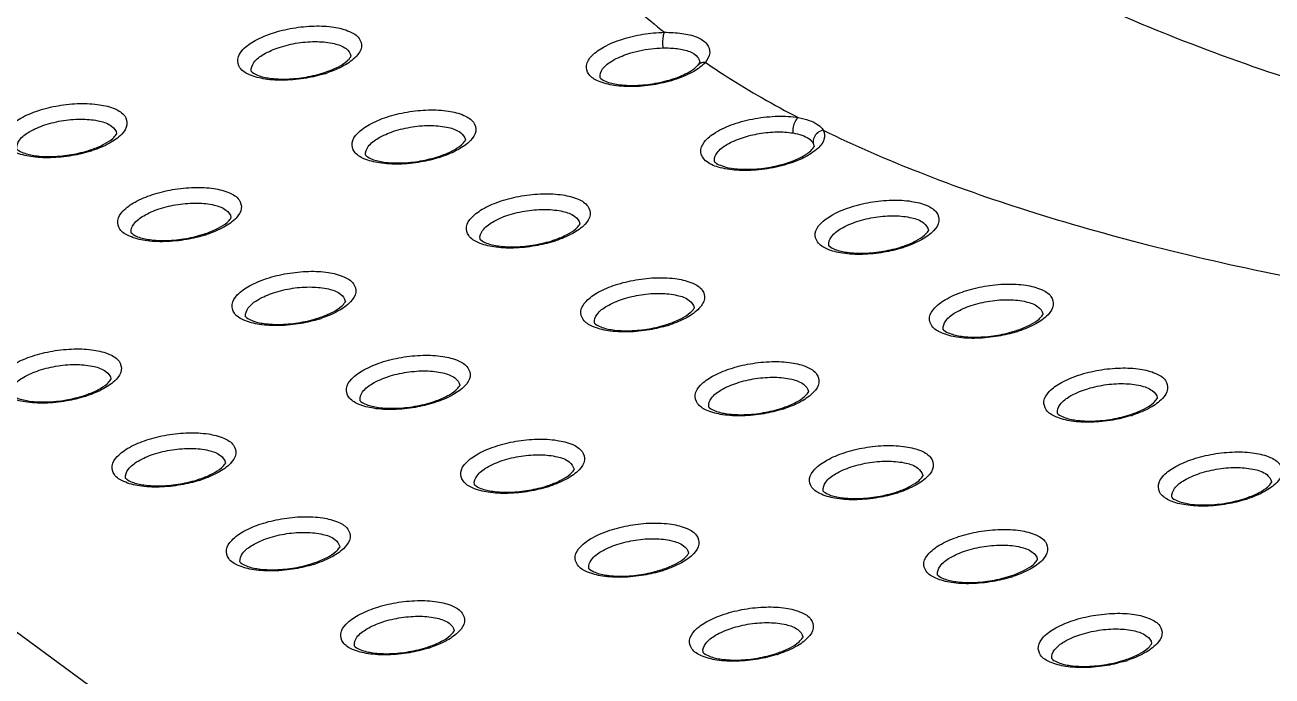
# Model space of a CAD drawing. Header units: millimetres. Extents: x 4086 to 4666, y 411 to 814.
# Drawn here: x 4243.57 to 4265.12, y 511.63 to 522.88 of the extents above; entities that cross this region are included whole.
import ezdxf

# ---------------------------------------------------------------- set-up
doc = ezdxf.new("R2010")
doc.units = ezdxf.units.MM

# ---------------------------------------------------------------- blocks, each defined once
blk = doc.blocks.new('u113')
at = {"color": 7, "linetype": 'Continuous'}
for p, q in [((4.932, 102.369), (-70.219, 157.481)), ((-7.341, 137.792), (-7.382, 137.731)), ((-7.382, 137.731), (-7.382, 137.731)), ((-7.338, 137.801), (-7.341, 137.792)), ((-7.338, 137.802), (-7.338, 137.801)), ((-4.541, 135.809), (-4.514, 135.723))]:
    blk.add_line(p, q, dxfattribs=at)
for centre, radius, start, end in [((-16.313, 138.179), 0.431, 326.0335, 328.0501), ((-17.423, 140.041), 2.62, 288.2972, 289.2432), ((-17.553, 140.581), 3.204, 287.4424, 288.2986), ((-9.564, 137.672), 0.345, 227.3991, 231.3836), ((-22.1, 136.265), 0.431, 326.0335, 328.0501), ((-13.49, 136.108), 0.431, 326.0335, 328.0501), ((-23.209, 138.128), 2.62, 288.2972, 289.2432), ((-23.34, 138.667), 3.204, 287.4424, 288.2986), ((-14.599, 137.971), 2.62, 288.2972, 289.2432), ((-14.73, 138.51), 3.204, 287.4424, 288.2986), ((-19.276, 134.194), 0.431, 326.0335, 328.0501), ((-10.666, 134.037), 0.431, 326.0335, 328.0501), ((-2.056, 133.88), 0.431, 326.0335, 328.0501), ((-20.386, 136.057), 2.62, 288.2972, 289.2432), ((-20.516, 136.596), 3.204, 287.4424, 288.2986), ((-11.776, 135.9), 2.62, 288.2972, 289.2432), ((-11.906, 136.439), 3.204, 287.4424, 288.2986), ((-3.166, 135.743), 2.62, 288.2972, 289.2432), ((-3.296, 136.282), 3.204, 287.4424, 288.2986), ((-16.452, 132.124), 0.431, 326.0335, 328.0501), ((-17.562, 133.986), 2.62, 288.2972, 289.2432), ((-17.692, 134.526), 3.204, 287.4424, 288.2986), ((-7.843, 131.967), 0.431, 326.0335, 328.0501), ((0.767, 131.81), 0.431, 326.0335, 328.0501), ((-8.952, 133.829), 2.62, 288.2972, 289.2432), ((-9.082, 134.369), 3.204, 287.4424, 288.2986), ((-0.342, 133.672), 2.62, 288.2972, 289.2432), ((-0.473, 134.212), 3.204, 287.4424, 288.2986), ((-22.239, 130.21), 0.431, 326.0335, 328.0501), ((-13.629, 130.053), 0.431, 326.0335, 328.0501), ((-5.019, 129.896), 0.431, 326.0335, 328.0501), ((-23.348, 132.073), 2.62, 288.2972, 289.2432), ((-23.479, 132.612), 3.204, 287.4424, 288.2986), ((-14.739, 131.916), 2.62, 288.2972, 289.2432), ((-14.869, 132.455), 3.204, 287.4424, 288.2986), ((3.591, 129.739), 0.431, 326.0335, 328.0501), ((-6.129, 131.759), 2.62, 288.2972, 289.2432), ((-6.259, 132.298), 3.204, 287.4424, 288.2986), ((2.481, 131.602), 2.62, 288.2972, 289.2432), ((2.351, 132.141), 3.204, 287.4424, 288.2986), ((-19.415, 128.139), 0.431, 326.0335, 328.0501), ((-20.525, 130.002), 2.62, 288.2972, 289.2432), ((-20.655, 130.541), 3.204, 287.4424, 288.2986), ((-10.805, 127.982), 0.431, 326.0335, 328.0501), ((-2.195, 127.825), 0.431, 326.0335, 328.0501), ((-11.915, 129.845), 2.62, 288.2972, 289.2432), ((-12.045, 130.384), 3.204, 287.4424, 288.2986), ((-3.305, 129.688), 2.62, 288.2972, 289.2432), ((-3.435, 130.227), 3.204, 287.4424, 288.2986), ((6.415, 127.668), 0.431, 326.0335, 328.0501), ((5.305, 129.531), 2.62, 288.2972, 289.2432), ((5.175, 130.07), 3.204, 287.4424, 288.2986), ((-16.592, 126.069), 0.431, 326.0335, 328.0501), ((-7.982, 125.912), 0.431, 326.0335, 328.0501), ((-17.701, 127.931), 2.62, 288.2972, 289.2432), ((-17.831, 128.471), 3.204, 287.4424, 288.2986), ((0.628, 125.754), 0.431, 326.0335, 328.0501), ((-9.091, 127.774), 2.62, 288.2972, 289.2432), ((-9.222, 128.314), 3.204, 287.4424, 288.2986), ((-0.481, 127.617), 2.62, 288.2972, 289.2432), ((-0.612, 128.157), 3.204, 287.4424, 288.2986), ((-13.768, 123.998), 0.431, 326.0335, 328.0501), ((-5.158, 123.841), 0.431, 326.0335, 328.0501), ((-14.878, 125.861), 2.62, 288.2972, 289.2432), ((-15.008, 126.4), 3.204, 287.4424, 288.2986), ((-6.268, 125.704), 2.62, 288.2972, 289.2432), ((-6.398, 126.243), 3.204, 287.4424, 288.2986), ((3.452, 123.684), 0.431, 326.0335, 328.0501), ((2.342, 125.546), 2.62, 288.2972, 289.2432), ((2.212, 126.086), 3.204, 287.4424, 288.2986)]:
    blk.add_arc(centre, radius, start, end, dxfattribs=at)
for points, start_tangent, end_tangent in [([(-8.118, 154.118), (-8.316, 152.138), (-8.19, 150.259), (-7.741, 148.468), (-6.97, 146.766), (-5.876, 145.151), (-4.459, 143.625), (-2.72, 142.187), (-0.658, 140.838), (1.726, 139.576), (4.433, 138.403), (7.463, 137.318), (10.815, 136.321), (14.49, 135.413), (18.487, 134.592), (22.807, 133.86), (32.415, 132.66), (42.699, 131.849)], (-0.176005, -0.984389), (0.998201, -0.059949)), ([(-9.904, 140.104), (-9.518, 139.702), (-8.211, 138.544)], (0.67657, -0.736378), (0.784634, -0.619959)), ([(-17.889, 138.523), (-17.388, 138.647), (-16.855, 138.7), (-16.368, 138.672), (-15.983, 138.565), (-15.748, 138.394), (-15.692, 138.178), (-15.822, 137.946), (-16.122, 137.722)], (0.949426, 0.31399), (-0.875157, -0.48384)), ([(-10.003, 137.962), (-9.7, 138.186), (-9.263, 138.371), (-8.744, 138.496), (-8.211, 138.544)], (0.690209, 0.72361), (0.999911, 0.013309)), ([(-8.211, 138.544), (-8.243, 138.447), (-8.257, 138.306), (-8.249, 138.158)], (-0.51015, -0.860086), (0.132824, -0.99114)), ([(-8.211, 138.544), (-7.778, 138.518), (-7.404, 138.422), (-7.164, 138.254), (-7.092, 138.035), (-7.2, 137.802)], (0.999982, 0.005978), (-0.651402, -0.758733)), ([(-18.069, 137.391), (-18.454, 137.497), (-18.688, 137.668), (-18.744, 137.884), (-18.615, 138.117), (-18.315, 138.34), (-17.889, 138.523)], (-0.988138, 0.153569), (0.949426, 0.31399)), ([(-17.72, 138.171), (-17.255, 138.282), (-16.778, 138.314), (-16.362, 138.265), (-16.071, 138.141), (-15.949, 137.962), (-15.947, 137.95)], (0.949426, 0.31399), (0.084403, -0.996432)), ([(-18.408, 137.576), (-18.41, 137.588), (-18.345, 137.796), (-18.103, 138.001), (-17.72, 138.171)], (-0.218395, 0.97586), (0.949426, 0.31399)), ([(-16.559, 137.568), (-16.26, 137.696), (-16.043, 137.838), (-15.955, 137.938)], (0.944113, 0.329622), (0.558604, 0.829434)), ([(-9.452, 137.233), (-9.841, 137.339), (-10.078, 137.511), (-10.134, 137.727), (-10.003, 137.962)], (-0.988614, 0.150471), (0.690209, 0.72361)), ([(-9.798, 137.418), (-9.8, 137.431), (-9.735, 137.639), (-9.493, 137.844), (-9.11, 138.014)], (-0.218395, 0.97586), (0.949426, 0.31399)), ([(-9.11, 138.014), (-8.833, 138.09), (-8.54, 138.138), (-8.249, 138.158)], (0.949426, 0.31399), (0.999911, 0.013309)), ([(-8.249, 138.158), (-7.892, 138.141), (-7.585, 138.067), (-7.391, 137.932), (-7.34, 137.802)], (0.999912, 0.013289), (0.119819, -0.992796)), ([(-16.122, 137.722), (-16.547, 137.539)], (-0.875157, -0.48384), (-0.949426, -0.31399)), ([(-7.569, 137.585), (-7.382, 137.731)], (0.856439, 0.516248), (0.66684, 0.745201)), ([(-7.2, 137.802), (-7.484, 137.581)], (-0.66684, -0.745201), (-0.865445, -0.501004)), ([(-7.327, 137.775), (-7.382, 137.731)], (-0.877855, -0.478926), (-0.668234, -0.743951)), ([(-7.2, 137.802), (-7.327, 137.775)], (-0.998685, 0.051265), (-0.877855, -0.478926)), ([(-7.2, 137.802), (-6.664, 137.449), (-4.907, 136.439)], (0.826133, -0.563475), (0.887065, -0.461645)), ([(-18.408, 137.576), (-18.391, 137.562), (-18.252, 137.485), (-17.956, 137.413), (-17.535, 137.392), (-17.058, 137.44)], (0.739605, -0.673042), (0.985314, 0.170749)), ([(-17.048, 137.415), (-17.582, 137.362), (-18.069, 137.391)], (-0.985384, -0.170345), (-0.988138, 0.153569)), ([(-17.058, 137.44), (-16.6, 137.554)], (0.985314, 0.170749), (0.949426, 0.31399)), ([(-16.593, 137.524), (-17.048, 137.415)], (-0.954012, -0.299767), (-0.985384, -0.170345)), ([(-9.78, 137.403), (-9.628, 137.322), (-9.312, 137.252), (-8.87, 137.237), (-8.376, 137.297), (-7.916, 137.423), (-7.569, 137.585)], (0.781051, -0.624467), (0.856439, 0.516248)), ([(-7.912, 137.391), (-8.424, 137.26), (-8.96, 137.205), (-9.452, 137.233)], (-0.946803, -0.321815), (-0.988614, 0.150471)), ([(-7.484, 137.581), (-7.912, 137.391)], (-0.865445, -0.501004), (-0.946803, -0.321815)), ([(-23.675, 136.609), (-23.174, 136.734), (-22.641, 136.786), (-22.154, 136.758), (-21.769, 136.652), (-21.535, 136.48), (-21.479, 136.265), (-21.608, 136.032), (-21.908, 135.808)], (0.949426, 0.31399), (-0.875157, -0.48384)), ([(-23.855, 135.477), (-24.24, 135.583), (-24.475, 135.755), (-24.53, 135.97), (-24.401, 136.203), (-24.101, 136.427), (-23.675, 136.609)], (-0.988138, 0.153569), (0.949426, 0.31399)), ([(-23.506, 136.258), (-23.041, 136.368), (-22.564, 136.401), (-22.149, 136.352), (-21.857, 136.228), (-21.735, 136.048), (-21.734, 136.037)], (0.949426, 0.31399), (0.084403, -0.996432)), ([(-15.245, 135.32), (-15.63, 135.426), (-15.865, 135.598), (-15.921, 135.813), (-15.791, 136.046), (-15.491, 136.269), (-15.066, 136.452)], (-0.988138, 0.153569), (0.949426, 0.31399)), ([(-15.066, 136.452), (-14.565, 136.577), (-14.031, 136.629), (-13.544, 136.601), (-13.159, 136.494), (-12.925, 136.323), (-12.869, 136.108), (-12.998, 135.875), (-13.298, 135.651)], (0.949426, 0.31399), (-0.875157, -0.48384)), ([(-7.227, 135.835), (-6.946, 136.075), (-6.507, 136.278), (-5.971, 136.417), (-5.408, 136.473), (-4.907, 136.439)], (0.589713, 0.807613), (0.986209, -0.165506)), ([(-4.907, 136.439), (-4.984, 136.346), (-5.032, 136.208), (-5.038, 136.06)], (-0.809789, -0.586722), (0.115717, -0.993282)), ([(-4.907, 136.439), (-4.635, 136.37), (-4.423, 136.264), (-4.29, 136.128)], (0.985056, -0.172236), (0.507254, -0.861797)), ([(-24.194, 135.662), (-24.196, 135.675), (-24.131, 135.883), (-23.889, 136.087), (-23.506, 136.258)], (-0.218395, 0.97586), (0.949426, 0.31399)), ([(-15.584, 135.505), (-15.586, 135.517), (-15.521, 135.726), (-15.279, 135.93), (-14.896, 136.101)], (-0.218395, 0.97586), (0.949426, 0.31399)), ([(-14.896, 136.101), (-14.431, 136.211), (-13.954, 136.244), (-13.539, 136.195), (-13.248, 136.071), (-13.125, 135.891), (-13.124, 135.88)], (0.949426, 0.31399), (0.084403, -0.996432)), ([(-6.286, 135.944), (-5.868, 136.046), (-5.433, 136.087), (-5.038, 136.06)], (0.949426, 0.31399), (0.986209, -0.165506)), ([(-4.29, 136.128), (-4.272, 135.899), (-4.457, 135.652), (-4.822, 135.426)], (0.486114, -0.873895), (-0.906152, -0.422952)), ([(-4.29, 136.128), (-4.426, 136.064), (-4.517, 135.948), (-4.541, 135.809)], (-0.977156, -0.212522), (0.094479, -0.995527)), ([(-4.29, 136.128), (-1.917, 135.089), (0.75, 134.147), (3.712, 133.303), (6.967, 132.556), (10.517, 131.906), (14.361, 131.353), (18.499, 130.898), (22.931, 130.54), (32.678, 130.115), (43.602, 130.08), (54.067, 130.366)], (0.898465, -0.439045), (0.99921, 0.039737)), ([(-22.346, 135.654), (-22.046, 135.782), (-21.83, 135.925), (-21.742, 136.024)], (0.944113, 0.329622), (0.558604, 0.829434)), ([(-21.908, 135.808), (-22.334, 135.626)], (-0.875157, -0.48384), (-0.949426, -0.31399)), ([(-13.736, 135.497), (-13.436, 135.625), (-13.22, 135.768), (-13.132, 135.867)], (0.944113, 0.329622), (0.558604, 0.829434)), ([(-7.314, 135.591), (-7.227, 135.835)], (-0.088796, 0.99605), (0.589713, 0.807613)), ([(-6.974, 135.348), (-6.976, 135.36), (-6.912, 135.568), (-6.669, 135.773), (-6.286, 135.944)], (-0.218395, 0.97586), (0.949426, 0.31399)), ([(-5.038, 136.06), (-4.817, 136.005), (-4.645, 135.92), (-4.541, 135.809)], (0.98622, -0.165438), (0.485583, -0.874191)), ([(-24.194, 135.662), (-24.178, 135.648), (-24.038, 135.571), (-23.742, 135.499), (-23.322, 135.478), (-22.844, 135.527)], (0.739605, -0.673042), (0.985314, 0.170749)), ([(-22.835, 135.501), (-23.368, 135.449), (-23.855, 135.477)], (-0.985384, -0.170345), (-0.988138, 0.153569)), ([(-22.844, 135.527), (-22.387, 135.64)], (0.985314, 0.170749), (0.949426, 0.31399)), ([(-22.379, 135.611), (-22.835, 135.501)], (-0.954012, -0.299767), (-0.985384, -0.170345)), ([(-15.584, 135.505), (-15.568, 135.491), (-15.428, 135.414), (-15.133, 135.342), (-14.712, 135.321), (-14.234, 135.37)], (0.739605, -0.673042), (0.985314, 0.170749)), ([(-14.234, 135.37), (-13.777, 135.483)], (0.985314, 0.170749), (0.949426, 0.31399)), ([(-13.298, 135.651), (-13.724, 135.468)], (-0.875157, -0.48384), (-0.949426, -0.31399)), ([(-6.422, 135.14), (-6.882, 135.218), (-7.193, 135.375), (-7.314, 135.591)], (-0.997615, 0.069029), (-0.088796, 0.99605)), ([(-6.974, 135.348), (-6.96, 135.336), (-6.83, 135.262), (-6.555, 135.19), (-6.157, 135.163), (-5.697, 135.201), (-5.245, 135.301), (-4.87, 135.446), (-4.625, 135.598), (-4.524, 135.707), (-4.514, 135.723)], (0.744936, -0.667136), (0.513549, 0.85806)), ([(-14.225, 135.344), (-14.758, 135.291), (-15.245, 135.32)], (-0.985384, -0.170345), (-0.988138, 0.153569)), ([(-13.769, 135.454), (-14.225, 135.344)], (-0.954012, -0.299767), (-0.985384, -0.170345)), ([(-4.822, 135.426), (-5.317, 135.251), (-5.876, 135.151), (-6.422, 135.14)], (-0.906152, -0.422952), (-0.997615, 0.069029)), ([(-20.852, 134.539), (-20.351, 134.663), (-19.818, 134.716), (-19.33, 134.687), (-18.945, 134.581), (-18.711, 134.41), (-18.655, 134.194), (-18.784, 133.961), (-19.084, 133.738)], (0.949426, 0.31399), (-0.875157, -0.48384)), ([(-12.242, 134.382), (-11.741, 134.506), (-11.208, 134.559), (-10.72, 134.53), (-10.336, 134.424), (-10.101, 134.252), (-10.045, 134.037), (-10.174, 133.804), (-10.475, 133.581)], (0.949426, 0.31399), (-0.875157, -0.48384)), ([(-21.032, 133.406), (-21.416, 133.513), (-21.651, 133.684), (-21.707, 133.899), (-21.578, 134.132), (-21.277, 134.356), (-20.852, 134.539)], (-0.988138, 0.153569), (0.949426, 0.31399)), ([(-20.683, 134.187), (-20.217, 134.297), (-19.741, 134.33), (-19.325, 134.281), (-19.034, 134.157), (-18.911, 133.977), (-18.91, 133.966)], (0.949426, 0.31399), (0.084403, -0.996432)), ([(-12.422, 133.249), (-12.807, 133.356), (-13.041, 133.527), (-13.097, 133.742), (-12.968, 133.975), (-12.668, 134.199), (-12.242, 134.382)], (-0.988138, 0.153569), (0.949426, 0.31399)), ([(-3.632, 134.225), (-3.131, 134.349), (-2.598, 134.402), (-2.111, 134.373), (-1.726, 134.267), (-1.491, 134.095), (-1.435, 133.88), (-1.565, 133.647), (-1.865, 133.424)], (0.949426, 0.31399), (-0.875157, -0.48384)), ([(-21.37, 133.591), (-21.373, 133.604), (-21.308, 133.812), (-21.066, 134.017), (-20.683, 134.187)], (-0.218395, 0.97586), (0.949426, 0.31399)), ([(-19.522, 133.583), (-19.223, 133.711), (-19.006, 133.854), (-18.918, 133.953)], (0.944113, 0.329622), (0.558604, 0.829434)), ([(-12.76, 133.434), (-12.763, 133.447), (-12.698, 133.655), (-12.456, 133.86), (-12.073, 134.03)], (-0.218395, 0.97586), (0.949426, 0.31399)), ([(-12.073, 134.03), (-11.608, 134.14), (-11.131, 134.173), (-10.715, 134.124), (-10.424, 134), (-10.301, 133.82), (-10.3, 133.809)], (0.949426, 0.31399), (0.084403, -0.996432)), ([(-3.812, 133.092), (-4.197, 133.199), (-4.431, 133.37), (-4.487, 133.585), (-4.358, 133.818), (-4.058, 134.042), (-3.632, 134.225)], (-0.988138, 0.153569), (0.949426, 0.31399)), ([(-3.463, 133.873), (-2.998, 133.983), (-2.521, 134.016), (-2.105, 133.967), (-1.814, 133.843), (-1.692, 133.663), (-1.69, 133.652)], (0.949426, 0.31399), (0.084403, -0.996432)), ([(-19.084, 133.738), (-19.51, 133.555)], (-0.875157, -0.48384), (-0.949426, -0.31399)), ([(-10.912, 133.426), (-10.613, 133.554), (-10.396, 133.697), (-10.308, 133.796)], (0.944113, 0.329622), (0.558604, 0.829434)), ([(-4.15, 133.277), (-4.153, 133.29), (-4.088, 133.498), (-3.846, 133.703), (-3.463, 133.873)], (-0.218395, 0.97586), (0.949426, 0.31399)), ([(-2.302, 133.269), (-2.003, 133.397), (-1.786, 133.54), (-1.698, 133.639)], (0.944113, 0.329622), (0.558604, 0.829434)), ([(-21.37, 133.591), (-21.354, 133.577), (-21.215, 133.5), (-20.919, 133.429), (-20.498, 133.408), (-20.02, 133.456)], (0.739605, -0.673042), (0.985314, 0.170749)), ([(-20.011, 133.431), (-20.544, 133.378), (-21.032, 133.406)], (-0.985384, -0.170345), (-0.988138, 0.153569)), ([(-20.02, 133.456), (-19.563, 133.569)], (0.985314, 0.170749), (0.949426, 0.31399)), ([(-19.556, 133.54), (-20.011, 133.431)], (-0.954012, -0.299767), (-0.985384, -0.170345)), ([(-12.76, 133.434), (-12.744, 133.42), (-12.605, 133.343), (-12.309, 133.272), (-11.888, 133.251), (-11.41, 133.299)], (0.739605, -0.673042), (0.985314, 0.170749)), ([(-11.41, 133.299), (-10.953, 133.412)], (0.985314, 0.170749), (0.949426, 0.31399)), ([(-10.946, 133.383), (-11.401, 133.274)], (-0.954012, -0.299767), (-0.985384, -0.170345)), ([(-10.475, 133.581), (-10.9, 133.398)], (-0.875157, -0.48384), (-0.949426, -0.31399)), ([(-1.865, 133.424), (-2.29, 133.241)], (-0.875157, -0.48384), (-0.949426, -0.31399)), ([(-11.401, 133.274), (-11.934, 133.221), (-12.422, 133.249)], (-0.985384, -0.170345), (-0.988138, 0.153569)), ([(-4.151, 133.277), (-4.134, 133.263), (-3.995, 133.186), (-3.699, 133.115), (-3.278, 133.094), (-2.8, 133.142)], (0.739605, -0.673042), (0.985314, 0.170749)), ([(-2.791, 133.116), (-3.324, 133.064), (-3.812, 133.092)], (-0.985384, -0.170345), (-0.988138, 0.153569)), ([(-2.8, 133.142), (-2.343, 133.255)], (0.985314, 0.170749), (0.949426, 0.31399)), ([(-2.336, 133.226), (-2.791, 133.116)], (-0.954012, -0.299767), (-0.985384, -0.170345)), ([(-18.208, 131.336), (-18.593, 131.442), (-18.827, 131.613), (-18.883, 131.829), (-18.754, 132.062), (-18.454, 132.285), (-18.028, 132.468)], (-0.988138, 0.153569), (0.949426, 0.31399)), ([(-18.028, 132.468), (-17.527, 132.592), (-16.994, 132.645), (-16.507, 132.617), (-16.122, 132.51), (-15.887, 132.339), (-15.831, 132.123), (-15.961, 131.89), (-16.261, 131.667)], (0.949426, 0.31399), (-0.875157, -0.48384)), ([(-9.418, 132.311), (-8.917, 132.435), (-8.384, 132.488), (-7.897, 132.459), (-7.512, 132.353), (-7.277, 132.182), (-7.222, 131.966), (-7.351, 131.733), (-7.651, 131.51)], (0.949426, 0.31399), (-0.875157, -0.48384)), ([(-18.547, 131.521), (-18.549, 131.533), (-18.484, 131.741), (-18.242, 131.946), (-17.859, 132.116)], (-0.218395, 0.97586), (0.949426, 0.31399)), ([(-17.859, 132.116), (-17.394, 132.227), (-16.917, 132.259), (-16.502, 132.21), (-16.21, 132.086), (-16.088, 131.907), (-16.086, 131.895)], (0.949426, 0.31399), (0.084403, -0.996432)), ([(-9.598, 131.179), (-9.983, 131.285), (-10.217, 131.456), (-10.273, 131.672), (-10.144, 131.905), (-9.844, 132.128), (-9.418, 132.311)], (-0.988138, 0.153569), (0.949426, 0.31399)), ([(-9.249, 131.959), (-8.784, 132.069), (-8.307, 132.102), (-7.892, 132.053), (-7.6, 131.929), (-7.478, 131.75), (-7.476, 131.738)], (0.949426, 0.31399), (0.084403, -0.996432)), ([(-0.988, 131.021), (-1.373, 131.128), (-1.608, 131.299), (-1.664, 131.515), (-1.534, 131.748), (-1.234, 131.971), (-0.808, 132.154)], (-0.988138, 0.153569), (0.949426, 0.31399)), ([(-0.808, 132.154), (-0.307, 132.278), (0.226, 132.331), (0.713, 132.302), (1.098, 132.196), (1.332, 132.025), (1.388, 131.809), (1.259, 131.576), (0.959, 131.353)], (0.949426, 0.31399), (-0.875157, -0.48384)), ([(-16.699, 131.513), (-16.399, 131.641), (-16.182, 131.783), (-16.095, 131.883)], (0.944113, 0.329622), (0.558604, 0.829434)), ([(-9.937, 131.363), (-9.939, 131.376), (-9.874, 131.584), (-9.632, 131.789), (-9.249, 131.959)], (-0.218395, 0.97586), (0.949426, 0.31399)), ([(-1.327, 131.206), (-1.329, 131.219), (-1.264, 131.427), (-1.022, 131.632), (-0.639, 131.802)], (-0.218395, 0.97586), (0.949426, 0.31399)), ([(-0.639, 131.802), (-0.174, 131.912), (0.303, 131.945), (0.718, 131.896), (1.009, 131.772), (1.132, 131.593), (1.133, 131.581)], (0.949426, 0.31399), (0.084403, -0.996432)), ([(-18.547, 131.521), (-18.53, 131.507), (-18.391, 131.43), (-18.095, 131.358), (-17.675, 131.337), (-17.197, 131.385)], (0.739605, -0.673042), (0.985314, 0.170749)), ([(-17.197, 131.385), (-16.74, 131.499)], (0.985314, 0.170749), (0.949426, 0.31399)), ([(-16.732, 131.469), (-17.187, 131.36)], (-0.954012, -0.299767), (-0.985384, -0.170345)), ([(-16.261, 131.667), (-16.687, 131.484)], (-0.875157, -0.48384), (-0.949426, -0.31399)), ([(-8.089, 131.355), (-7.789, 131.484), (-7.573, 131.626), (-7.485, 131.726)], (0.944113, 0.329622), (0.558604, 0.829434)), ([(-7.651, 131.51), (-8.077, 131.327)], (-0.875157, -0.48384), (-0.949426, -0.31399)), ([(0.521, 131.198), (0.821, 131.326), (1.037, 131.469), (1.125, 131.568)], (0.944113, 0.329622), (0.558604, 0.829434)), ([(-17.187, 131.36), (-17.721, 131.307), (-18.208, 131.336)], (-0.985384, -0.170345), (-0.988138, 0.153569)), ([(-9.937, 131.363), (-9.921, 131.35), (-9.781, 131.273), (-9.485, 131.201), (-9.065, 131.18), (-8.587, 131.228)], (0.739605, -0.673042), (0.985314, 0.170749)), ([(-8.578, 131.203), (-9.111, 131.15), (-9.598, 131.179)], (-0.985384, -0.170345), (-0.988138, 0.153569)), ([(-8.587, 131.228), (-8.13, 131.342)], (0.985314, 0.170749), (0.949426, 0.31399)), ([(-8.122, 131.312), (-8.578, 131.203)], (-0.954012, -0.299767), (-0.985384, -0.170345)), ([(-1.327, 131.206), (-1.311, 131.192), (-1.171, 131.116), (-0.876, 131.044), (-0.455, 131.023), (0.023, 131.071)], (0.739605, -0.673042), (0.985314, 0.170749)), ([(0.023, 131.071), (0.48, 131.184)], (0.985314, 0.170749), (0.949426, 0.31399)), ([(0.488, 131.155), (0.032, 131.046)], (-0.954012, -0.299767), (-0.985384, -0.170345)), ([(0.959, 131.353), (0.533, 131.17)], (-0.875157, -0.48384), (-0.949426, -0.31399)), ([(0.032, 131.046), (-0.501, 130.993), (-0.988, 131.021)], (-0.985384, -0.170345), (-0.988138, 0.153569)), ([(-23.994, 129.422), (-24.379, 129.528), (-24.614, 129.7), (-24.67, 129.915), (-24.54, 130.148), (-24.24, 130.372), (-23.814, 130.554)], (-0.988138, 0.153569), (0.949426, 0.31399)), ([(-23.814, 130.554), (-23.314, 130.679), (-22.78, 130.731), (-22.293, 130.703), (-21.908, 130.597), (-21.674, 130.425), (-21.618, 130.21), (-21.747, 129.977), (-22.047, 129.753)], (0.949426, 0.31399), (-0.875157, -0.48384)), ([(-15.205, 130.397), (-14.704, 130.522), (-14.17, 130.574), (-13.683, 130.546), (-13.298, 130.439), (-13.064, 130.268), (-13.008, 130.053), (-13.137, 129.82), (-13.437, 129.596)], (0.949426, 0.31399), (-0.875157, -0.48384)), ([(-23.645, 130.203), (-23.18, 130.313), (-22.703, 130.346), (-22.288, 130.297), (-21.997, 130.173), (-21.874, 129.993), (-21.873, 129.982)], (0.949426, 0.31399), (0.084403, -0.996432)), ([(-15.384, 129.265), (-15.769, 129.371), (-16.004, 129.543), (-16.06, 129.758), (-15.93, 129.991), (-15.63, 130.214), (-15.205, 130.397)], (-0.988138, 0.153569), (0.949426, 0.31399)), ([(-6.775, 129.108), (-7.159, 129.214), (-7.394, 129.386), (-7.45, 129.601), (-7.321, 129.834), (-7.02, 130.057), (-6.595, 130.24)], (-0.988138, 0.153569), (0.949426, 0.31399)), ([(-6.595, 130.24), (-6.094, 130.364), (-5.561, 130.417), (-5.073, 130.389), (-4.688, 130.282), (-4.454, 130.111), (-4.398, 129.896), (-4.527, 129.663), (-4.827, 129.439)], (0.949426, 0.31399), (-0.875157, -0.48384)), ([(2.015, 130.083), (2.516, 130.207), (3.049, 130.26), (3.537, 130.232), (3.921, 130.125), (4.156, 129.954), (4.212, 129.739), (4.083, 129.506), (3.783, 129.282)], (0.949426, 0.31399), (-0.875157, -0.48384)), ([(-24.333, 129.607), (-24.335, 129.62), (-24.27, 129.828), (-24.028, 130.032), (-23.645, 130.203)], (-0.218395, 0.97586), (0.949426, 0.31399)), ([(-22.485, 129.599), (-22.185, 129.727), (-21.969, 129.87), (-21.881, 129.969)], (0.944113, 0.329622), (0.558604, 0.829434)), ([(-15.723, 129.45), (-15.725, 129.462), (-15.661, 129.67), (-15.418, 129.875), (-15.035, 130.046)], (-0.218395, 0.97586), (0.949426, 0.31399)), ([(-15.035, 130.046), (-14.57, 130.156), (-14.094, 130.189), (-13.678, 130.14), (-13.387, 130.016), (-13.264, 129.836), (-13.263, 129.825)], (0.949426, 0.31399), (0.084403, -0.996432)), ([(-6.426, 129.889), (-5.96, 129.999), (-5.484, 130.032), (-5.068, 129.982), (-4.777, 129.859), (-4.654, 129.679), (-4.653, 129.668)], (0.949426, 0.31399), (0.084403, -0.996432)), ([(1.835, 128.951), (1.451, 129.057), (1.216, 129.228), (1.16, 129.444), (1.289, 129.677), (1.589, 129.9), (2.015, 130.083)], (-0.988138, 0.153569), (0.949426, 0.31399)), ([(-22.047, 129.753), (-22.473, 129.571)], (-0.875157, -0.48384), (-0.949426, -0.31399)), ([(-13.875, 129.442), (-13.576, 129.57), (-13.359, 129.713), (-13.271, 129.812)], (0.944113, 0.329622), (0.558604, 0.829434)), ([(-7.113, 129.293), (-7.115, 129.305), (-7.051, 129.513), (-6.808, 129.718), (-6.426, 129.889)], (-0.218395, 0.97586), (0.949426, 0.31399)), ([(-5.265, 129.285), (-4.966, 129.413), (-4.749, 129.556), (-4.661, 129.655)], (0.944113, 0.329622), (0.558604, 0.829434)), ([(1.497, 129.136), (1.494, 129.148), (1.559, 129.356), (1.801, 129.561), (2.184, 129.732)], (-0.218395, 0.97586), (0.949426, 0.31399)), ([(2.184, 129.732), (2.649, 129.842), (3.126, 129.875), (3.542, 129.825), (3.833, 129.702), (3.956, 129.522), (3.957, 129.51)], (0.949426, 0.31399), (0.084403, -0.996432)), ([(-24.333, 129.607), (-24.317, 129.593), (-24.177, 129.516), (-23.882, 129.444), (-23.461, 129.423), (-22.983, 129.472)], (0.739605, -0.673042), (0.985314, 0.170749)), ([(-22.974, 129.446), (-23.507, 129.394), (-23.994, 129.422)], (-0.985384, -0.170345), (-0.988138, 0.153569)), ([(-22.983, 129.472), (-22.526, 129.585)], (0.985314, 0.170749), (0.949426, 0.31399)), ([(-22.518, 129.556), (-22.974, 129.446)], (-0.954012, -0.299767), (-0.985384, -0.170345)), ([(-15.723, 129.45), (-15.707, 129.436), (-15.567, 129.359), (-15.272, 129.287), (-14.851, 129.266), (-14.373, 129.315)], (0.739605, -0.673042), (0.985314, 0.170749)), ([(-14.373, 129.315), (-13.916, 129.428)], (0.985314, 0.170749), (0.949426, 0.31399)), ([(-13.908, 129.399), (-14.364, 129.289)], (-0.954012, -0.299767), (-0.985384, -0.170345)), ([(-13.437, 129.596), (-13.863, 129.413)], (-0.875157, -0.48384), (-0.949426, -0.31399)), ([(-4.827, 129.439), (-5.253, 129.256)], (-0.875157, -0.48384), (-0.949426, -0.31399)), ([(3.345, 129.128), (3.644, 129.256), (3.861, 129.399), (3.949, 129.498)], (0.944113, 0.329622), (0.558604, 0.829434)), ([(-14.364, 129.289), (-14.897, 129.236), (-15.384, 129.265)], (-0.985384, -0.170345), (-0.988138, 0.153569)), ([(-7.113, 129.293), (-7.097, 129.279), (-6.957, 129.202), (-6.662, 129.13), (-6.241, 129.109), (-5.763, 129.158)], (0.739605, -0.673042), (0.985314, 0.170749)), ([(-5.754, 129.132), (-6.287, 129.079), (-6.775, 129.108)], (-0.985384, -0.170345), (-0.988138, 0.153569)), ([(-5.763, 129.158), (-5.306, 129.271)], (0.985314, 0.170749), (0.949426, 0.31399)), ([(-5.299, 129.242), (-5.754, 129.132)], (-0.954012, -0.299767), (-0.985384, -0.170345)), ([(1.497, 129.136), (1.513, 129.122), (1.652, 129.045), (1.948, 128.973), (2.369, 128.952), (2.847, 129.001)], (0.739605, -0.673042), (0.985314, 0.170749)), ([(2.847, 129.001), (3.304, 129.114)], (0.985314, 0.170749), (0.949426, 0.31399)), ([(3.311, 129.085), (2.856, 128.975)], (-0.954012, -0.299767), (-0.985384, -0.170345)), ([(3.783, 129.282), (3.357, 129.099)], (-0.875157, -0.48384), (-0.949426, -0.31399)), ([(2.856, 128.975), (2.323, 128.922), (1.835, 128.951)], (-0.985384, -0.170345), (-0.988138, 0.153569)), ([(-21.171, 127.351), (-21.556, 127.458), (-21.79, 127.629), (-21.846, 127.844), (-21.717, 128.077), (-21.417, 128.301), (-20.991, 128.484)], (-0.988138, 0.153569), (0.949426, 0.31399)), ([(-20.991, 128.484), (-20.49, 128.608), (-19.957, 128.661), (-19.469, 128.632), (-19.085, 128.526), (-18.85, 128.355), (-18.794, 128.139), (-18.923, 127.906), (-19.224, 127.683)], (0.949426, 0.31399), (-0.875157, -0.48384)), ([(-12.381, 128.327), (-11.88, 128.451), (-11.347, 128.504), (-10.86, 128.475), (-10.475, 128.369), (-10.24, 128.197), (-10.184, 127.982), (-10.314, 127.749), (-10.614, 127.526)], (0.949426, 0.31399), (-0.875157, -0.48384)), ([(-21.509, 127.536), (-21.512, 127.549), (-21.447, 127.757), (-21.205, 127.962), (-20.822, 128.132)], (-0.218395, 0.97586), (0.949426, 0.31399)), ([(-20.822, 128.132), (-20.357, 128.242), (-19.88, 128.275), (-19.464, 128.226), (-19.173, 128.102), (-19.05, 127.922), (-19.049, 127.911)], (0.949426, 0.31399), (0.084403, -0.996432)), ([(-12.561, 127.194), (-12.946, 127.301), (-13.18, 127.472), (-13.236, 127.687), (-13.107, 127.92), (-12.807, 128.144), (-12.381, 128.327)], (-0.988138, 0.153569), (0.949426, 0.31399)), ([(-12.212, 127.975), (-11.747, 128.085), (-11.27, 128.118), (-10.854, 128.069), (-10.563, 127.945), (-10.441, 127.765), (-10.439, 127.754)], (0.949426, 0.31399), (0.084403, -0.996432)), ([(-3.951, 127.037), (-4.336, 127.144), (-4.57, 127.315), (-4.626, 127.53), (-4.497, 127.763), (-4.197, 127.987), (-3.771, 128.17)], (-0.988138, 0.153569), (0.949426, 0.31399)), ([(-3.771, 128.17), (-3.27, 128.294), (-2.737, 128.347), (-2.25, 128.318), (-1.865, 128.212), (-1.63, 128.04), (-1.574, 127.825), (-1.704, 127.592), (-2.004, 127.369)], (0.949426, 0.31399), (-0.875157, -0.48384)), ([(4.839, 128.012), (5.34, 128.137), (5.873, 128.189), (6.36, 128.161), (6.745, 128.055), (6.98, 127.883), (7.036, 127.668), (6.906, 127.435), (6.606, 127.211)], (0.949426, 0.31399), (-0.875157, -0.48384)), ([(-19.661, 127.528), (-19.362, 127.656), (-19.145, 127.799), (-19.057, 127.898)], (0.944113, 0.329622), (0.558604, 0.829434)), ([(-12.899, 127.379), (-12.902, 127.392), (-12.837, 127.6), (-12.595, 127.805), (-12.212, 127.975)], (-0.218395, 0.97586), (0.949426, 0.31399)), ([(-4.29, 127.222), (-4.292, 127.235), (-4.227, 127.443), (-3.985, 127.648), (-3.602, 127.818)], (-0.218395, 0.97586), (0.949426, 0.31399)), ([(-3.602, 127.818), (-3.137, 127.928), (-2.66, 127.961), (-2.244, 127.912), (-1.953, 127.788), (-1.831, 127.608), (-1.829, 127.597)], (0.949426, 0.31399), (0.084403, -0.996432)), ([(4.659, 126.88), (4.274, 126.986), (4.04, 127.158), (3.984, 127.373), (4.113, 127.606), (4.413, 127.83), (4.839, 128.012)], (-0.988138, 0.153569), (0.949426, 0.31399)), ([(5.008, 127.661), (5.473, 127.771), (5.95, 127.804), (6.365, 127.755), (6.657, 127.631), (6.779, 127.451), (6.781, 127.44)], (0.949426, 0.31399), (0.084403, -0.996432)), ([(-21.509, 127.536), (-21.493, 127.522), (-21.354, 127.445), (-21.058, 127.374), (-20.637, 127.353), (-20.159, 127.401)], (0.739605, -0.673042), (0.985314, 0.170749)), ([(-20.159, 127.401), (-19.702, 127.514)], (0.985314, 0.170749), (0.949426, 0.31399)), ([(-19.695, 127.485), (-20.15, 127.376)], (-0.954012, -0.299767), (-0.985384, -0.170345)), ([(-19.224, 127.683), (-19.649, 127.5)], (-0.875157, -0.48384), (-0.949426, -0.31399)), ([(-11.051, 127.371), (-10.752, 127.499), (-10.535, 127.642), (-10.447, 127.741)], (0.944113, 0.329622), (0.558604, 0.829434)), ([(-10.614, 127.526), (-11.039, 127.343)], (-0.875157, -0.48384), (-0.949426, -0.31399)), ([(-2.441, 127.214), (-2.142, 127.342), (-1.925, 127.485), (-1.838, 127.584)], (0.944113, 0.329622), (0.558604, 0.829434)), ([(4.32, 127.065), (4.318, 127.078), (4.383, 127.286), (4.625, 127.49), (5.008, 127.661)], (-0.218395, 0.97586), (0.949426, 0.31399)), ([(-20.15, 127.376), (-20.683, 127.323), (-21.171, 127.351)], (-0.985384, -0.170345), (-0.988138, 0.153569)), ([(-12.9, 127.379), (-12.883, 127.365), (-12.744, 127.288), (-12.448, 127.217), (-12.027, 127.196), (-11.549, 127.244)], (0.739605, -0.673042), (0.985314, 0.170749)), ([(-11.54, 127.219), (-12.073, 127.166), (-12.561, 127.194)], (-0.985384, -0.170345), (-0.988138, 0.153569)), ([(-11.549, 127.244), (-11.092, 127.357)], (0.985314, 0.170749), (0.949426, 0.31399)), ([(-11.085, 127.328), (-11.54, 127.219)], (-0.954012, -0.299767), (-0.985384, -0.170345)), ([(-4.29, 127.222), (-4.273, 127.208), (-4.134, 127.131), (-3.838, 127.06), (-3.418, 127.039), (-2.94, 127.087)], (0.739605, -0.673042), (0.985314, 0.170749)), ([(-2.94, 127.087), (-2.482, 127.2)], (0.985314, 0.170749), (0.949426, 0.31399)), ([(-2.475, 127.171), (-2.93, 127.061)], (-0.954012, -0.299767), (-0.985384, -0.170345)), ([(-2.004, 127.369), (-2.429, 127.186)], (-0.875157, -0.48384), (-0.949426, -0.31399)), ([(6.168, 127.057), (6.468, 127.185), (6.685, 127.328), (6.772, 127.427)], (0.944113, 0.329622), (0.558604, 0.829434)), ([(6.606, 127.211), (6.18, 127.029)], (-0.875157, -0.48384), (-0.949426, -0.31399)), ([(-2.93, 127.061), (-3.464, 127.009), (-3.951, 127.037)], (-0.985384, -0.170345), (-0.988138, 0.153569)), ([(4.32, 127.065), (4.336, 127.051), (4.476, 126.974), (4.772, 126.902), (5.192, 126.881), (5.67, 126.93)], (0.739605, -0.673042), (0.985314, 0.170749)), ([(5.679, 126.904), (5.146, 126.852), (4.659, 126.88)], (-0.985384, -0.170345), (-0.988138, 0.153569)), ([(5.67, 126.93), (6.127, 127.043)], (0.985314, 0.170749), (0.949426, 0.31399)), ([(6.135, 127.014), (5.679, 126.904)], (-0.954012, -0.299767), (-0.985384, -0.170345)), ([(-18.167, 126.413), (-17.666, 126.537), (-17.133, 126.59), (-16.646, 126.562), (-16.261, 126.455), (-16.026, 126.284), (-15.971, 126.068), (-16.1, 125.835), (-16.4, 125.612)], (0.949426, 0.31399), (-0.875157, -0.48384)), ([(-18.347, 125.281), (-18.732, 125.387), (-18.966, 125.558), (-19.022, 125.774), (-18.893, 126.007), (-18.593, 126.23), (-18.167, 126.413)], (-0.988138, 0.153569), (0.949426, 0.31399)), ([(-9.737, 125.124), (-10.122, 125.23), (-10.357, 125.401), (-10.413, 125.617), (-10.283, 125.85), (-9.983, 126.073), (-9.557, 126.256)], (-0.988138, 0.153569), (0.949426, 0.31399)), ([(-9.557, 126.256), (-9.056, 126.38), (-8.523, 126.433), (-8.036, 126.404), (-7.651, 126.298), (-7.417, 126.127), (-7.361, 125.911), (-7.49, 125.678), (-7.79, 125.455)], (0.949426, 0.31399), (-0.875157, -0.48384)), ([(-0.948, 126.099), (-0.447, 126.223), (0.087, 126.276), (0.574, 126.247), (0.959, 126.141), (1.193, 125.97), (1.249, 125.754), (1.12, 125.521), (0.82, 125.298)], (0.949426, 0.31399), (-0.875157, -0.48384)), ([(-18.686, 125.466), (-18.688, 125.478), (-18.623, 125.686), (-18.381, 125.891), (-17.998, 126.061)], (-0.218395, 0.97586), (0.949426, 0.31399)), ([(-17.998, 126.061), (-17.533, 126.172), (-17.056, 126.204), (-16.641, 126.155), (-16.349, 126.031), (-16.227, 125.852), (-16.225, 125.84)], (0.949426, 0.31399), (0.084403, -0.996432)), ([(-9.388, 125.904), (-8.923, 126.014), (-8.446, 126.047), (-8.031, 125.998), (-7.74, 125.874), (-7.617, 125.695), (-7.616, 125.683)], (0.949426, 0.31399), (0.084403, -0.996432)), ([(-1.127, 124.966), (-1.512, 125.073), (-1.747, 125.244), (-1.803, 125.46), (-1.673, 125.693), (-1.373, 125.916), (-0.948, 126.099)], (-0.988138, 0.153569), (0.949426, 0.31399)), ([(-16.838, 125.458), (-16.538, 125.586), (-16.322, 125.728), (-16.234, 125.828)], (0.944113, 0.329622), (0.558604, 0.829434)), ([(-16.4, 125.612), (-16.826, 125.429)], (-0.875157, -0.48384), (-0.949426, -0.31399)), ([(-10.076, 125.308), (-10.078, 125.321), (-10.013, 125.529), (-9.771, 125.734), (-9.388, 125.904)], (-0.218395, 0.97586), (0.949426, 0.31399)), ([(-8.228, 125.3), (-7.928, 125.429), (-7.712, 125.571), (-7.624, 125.671)], (0.944113, 0.329622), (0.558604, 0.829434)), ([(-1.466, 125.151), (-1.468, 125.164), (-1.404, 125.372), (-1.161, 125.577), (-0.778, 125.747)], (-0.218395, 0.97586), (0.949426, 0.31399)), ([(-0.778, 125.747), (-0.313, 125.857), (0.163, 125.89), (0.579, 125.841), (0.87, 125.717), (0.993, 125.538), (0.994, 125.526)], (0.949426, 0.31399), (0.084403, -0.996432)), ([(-18.686, 125.466), (-18.67, 125.452), (-18.53, 125.375), (-18.234, 125.303), (-17.814, 125.282), (-17.336, 125.33)], (0.739605, -0.673042), (0.985314, 0.170749)), ([(-17.327, 125.305), (-17.86, 125.252), (-18.347, 125.281)], (-0.985384, -0.170345), (-0.988138, 0.153569)), ([(-17.336, 125.33), (-16.879, 125.444)], (0.985314, 0.170749), (0.949426, 0.31399)), ([(-16.871, 125.414), (-17.327, 125.305)], (-0.954012, -0.299767), (-0.985384, -0.170345)), ([(-10.076, 125.308), (-10.06, 125.295), (-9.92, 125.218), (-9.625, 125.146), (-9.204, 125.125), (-8.726, 125.173)], (0.739605, -0.673042), (0.985314, 0.170749)), ([(-7.79, 125.455), (-8.216, 125.272)], (-0.875157, -0.48384), (-0.949426, -0.31399)), ([(0.382, 125.143), (0.681, 125.271), (0.898, 125.414), (0.986, 125.513)], (0.944113, 0.329622), (0.558604, 0.829434)), ([(-8.717, 125.148), (-9.25, 125.095), (-9.737, 125.124)], (-0.985384, -0.170345), (-0.988138, 0.153569)), ([(-8.726, 125.173), (-8.269, 125.287)], (0.985314, 0.170749), (0.949426, 0.31399)), ([(-8.261, 125.257), (-8.717, 125.148)], (-0.954012, -0.299767), (-0.985384, -0.170345)), ([(-1.466, 125.151), (-1.45, 125.137), (-1.31, 125.061), (-1.015, 124.989), (-0.594, 124.968), (-0.116, 125.016)], (0.739605, -0.673042), (0.985314, 0.170749)), ([(-0.116, 125.016), (0.341, 125.129)], (0.985314, 0.170749), (0.949426, 0.31399)), ([(0.349, 125.1), (-0.107, 124.991)], (-0.954012, -0.299767), (-0.985384, -0.170345)), ([(0.82, 125.298), (0.394, 125.115)], (-0.875157, -0.48384), (-0.949426, -0.31399)), ([(-0.107, 124.991), (-0.64, 124.938), (-1.127, 124.966)], (-0.985384, -0.170345), (-0.988138, 0.153569)), ([(-15.344, 124.342), (-14.843, 124.467), (-14.31, 124.519), (-13.822, 124.491), (-13.437, 124.384), (-13.203, 124.213), (-13.147, 123.998), (-13.276, 123.765), (-13.576, 123.541)], (0.949426, 0.31399), (-0.875157, -0.48384)), ([(-15.524, 123.21), (-15.908, 123.316), (-16.143, 123.488), (-16.199, 123.703), (-16.07, 123.936), (-15.769, 124.159), (-15.344, 124.342)], (-0.988138, 0.153569), (0.949426, 0.31399)), ([(-15.175, 123.991), (-14.709, 124.101), (-14.233, 124.134), (-13.817, 124.085), (-13.526, 123.961), (-13.403, 123.781), (-13.402, 123.77)], (0.949426, 0.31399), (0.084403, -0.996432)), ([(-6.914, 123.053), (-7.298, 123.159), (-7.533, 123.331), (-7.589, 123.546), (-7.46, 123.779), (-7.16, 124.002), (-6.734, 124.185)], (-0.988138, 0.153569), (0.949426, 0.31399)), ([(-6.734, 124.185), (-6.233, 124.309), (-5.7, 124.362), (-5.212, 124.334), (-4.828, 124.227), (-4.593, 124.056), (-4.537, 123.841), (-4.666, 123.608), (-4.966, 123.384)], (0.949426, 0.31399), (-0.875157, -0.48384)), ([(1.876, 124.028), (2.377, 124.152), (2.91, 124.205), (3.398, 124.177), (3.782, 124.07), (4.017, 123.899), (4.073, 123.684), (3.944, 123.451), (3.643, 123.227)], (0.949426, 0.31399), (-0.875157, -0.48384)), ([(-15.862, 123.395), (-15.864, 123.407), (-15.8, 123.615), (-15.557, 123.82), (-15.175, 123.991)], (-0.218395, 0.97586), (0.949426, 0.31399)), ([(-7.252, 123.238), (-7.255, 123.25), (-7.19, 123.458), (-6.948, 123.663), (-6.565, 123.834)], (-0.218395, 0.97586), (0.949426, 0.31399)), ([(-6.565, 123.834), (-6.099, 123.944), (-5.623, 123.977), (-5.207, 123.927), (-4.916, 123.804), (-4.793, 123.624), (-4.792, 123.613)], (0.949426, 0.31399), (0.084403, -0.996432)), ([(1.696, 122.896), (1.311, 123.002), (1.077, 123.173), (1.021, 123.389), (1.15, 123.622), (1.45, 123.845), (1.876, 124.028)], (-0.988138, 0.153569), (0.949426, 0.31399)), ([(2.045, 123.677), (2.51, 123.787), (2.987, 123.82), (3.403, 123.77), (3.694, 123.646), (3.817, 123.467), (3.818, 123.455)], (0.949426, 0.31399), (0.084403, -0.996432)), ([(-14.014, 123.387), (-13.715, 123.515), (-13.498, 123.658), (-13.41, 123.757)], (0.944113, 0.329622), (0.558604, 0.829434)), ([(-13.576, 123.541), (-14.002, 123.358)], (-0.875157, -0.48384), (-0.949426, -0.31399)), ([(-5.404, 123.23), (-5.105, 123.358), (-4.888, 123.501), (-4.8, 123.6)], (0.944113, 0.329622), (0.558604, 0.829434)), ([(1.358, 123.081), (1.355, 123.093), (1.42, 123.301), (1.662, 123.506), (2.045, 123.677)], (-0.218395, 0.97586), (0.949426, 0.31399)), ([(-15.862, 123.395), (-15.846, 123.381), (-15.706, 123.304), (-15.411, 123.232), (-14.99, 123.211), (-14.512, 123.26)], (0.739605, -0.673042), (0.985314, 0.170749)), ([(-14.503, 123.234), (-15.036, 123.181), (-15.524, 123.21)], (-0.985384, -0.170345), (-0.988138, 0.153569)), ([(-14.512, 123.26), (-14.055, 123.373)], (0.985314, 0.170749), (0.949426, 0.31399)), ([(-14.048, 123.344), (-14.503, 123.234)], (-0.954012, -0.299767), (-0.985384, -0.170345)), ([(-7.252, 123.238), (-7.236, 123.224), (-7.097, 123.147), (-6.801, 123.075), (-6.38, 123.054), (-5.902, 123.103)], (0.739605, -0.673042), (0.985314, 0.170749)), ([(-5.902, 123.103), (-5.445, 123.216)], (0.985314, 0.170749), (0.949426, 0.31399)), ([(-5.438, 123.187), (-5.893, 123.077)], (-0.954012, -0.299767), (-0.985384, -0.170345)), ([(-4.966, 123.384), (-5.392, 123.201)], (-0.875157, -0.48384), (-0.949426, -0.31399)), ([(3.206, 123.073), (3.505, 123.201), (3.722, 123.344), (3.81, 123.443)], (0.944113, 0.329622), (0.558604, 0.829434)), ([(3.643, 123.227), (3.218, 123.044)], (-0.875157, -0.48384), (-0.949426, -0.31399)), ([(-5.893, 123.077), (-6.426, 123.024), (-6.914, 123.053)], (-0.985384, -0.170345), (-0.988138, 0.153569)), ([(1.358, 123.081), (1.374, 123.067), (1.513, 122.99), (1.809, 122.918), (2.23, 122.897), (2.708, 122.945)], (0.739605, -0.673042), (0.985314, 0.170749)), ([(2.717, 122.92), (2.184, 122.867), (1.696, 122.896)], (-0.985384, -0.170345), (-0.988138, 0.153569)), ([(2.708, 122.945), (3.165, 123.059)], (0.985314, 0.170749), (0.949426, 0.31399)), ([(3.172, 123.03), (2.717, 122.92)], (-0.954012, -0.299767), (-0.985384, -0.170345))]:
    blk.add_spline(points, degree=3, dxfattribs=dict(at, start_tangent=start_tangent, end_tangent=end_tangent))

msp = doc.modelspace()

# ---------------------------------------------------------------- block references
at = {"xscale": 0.7, "yscale": 0.7, "zscale": 0.7}
msp.add_blockref('u113', (4260.366, 425.773), dxfattribs=at)

doc.saveas('drawing.dxf')
